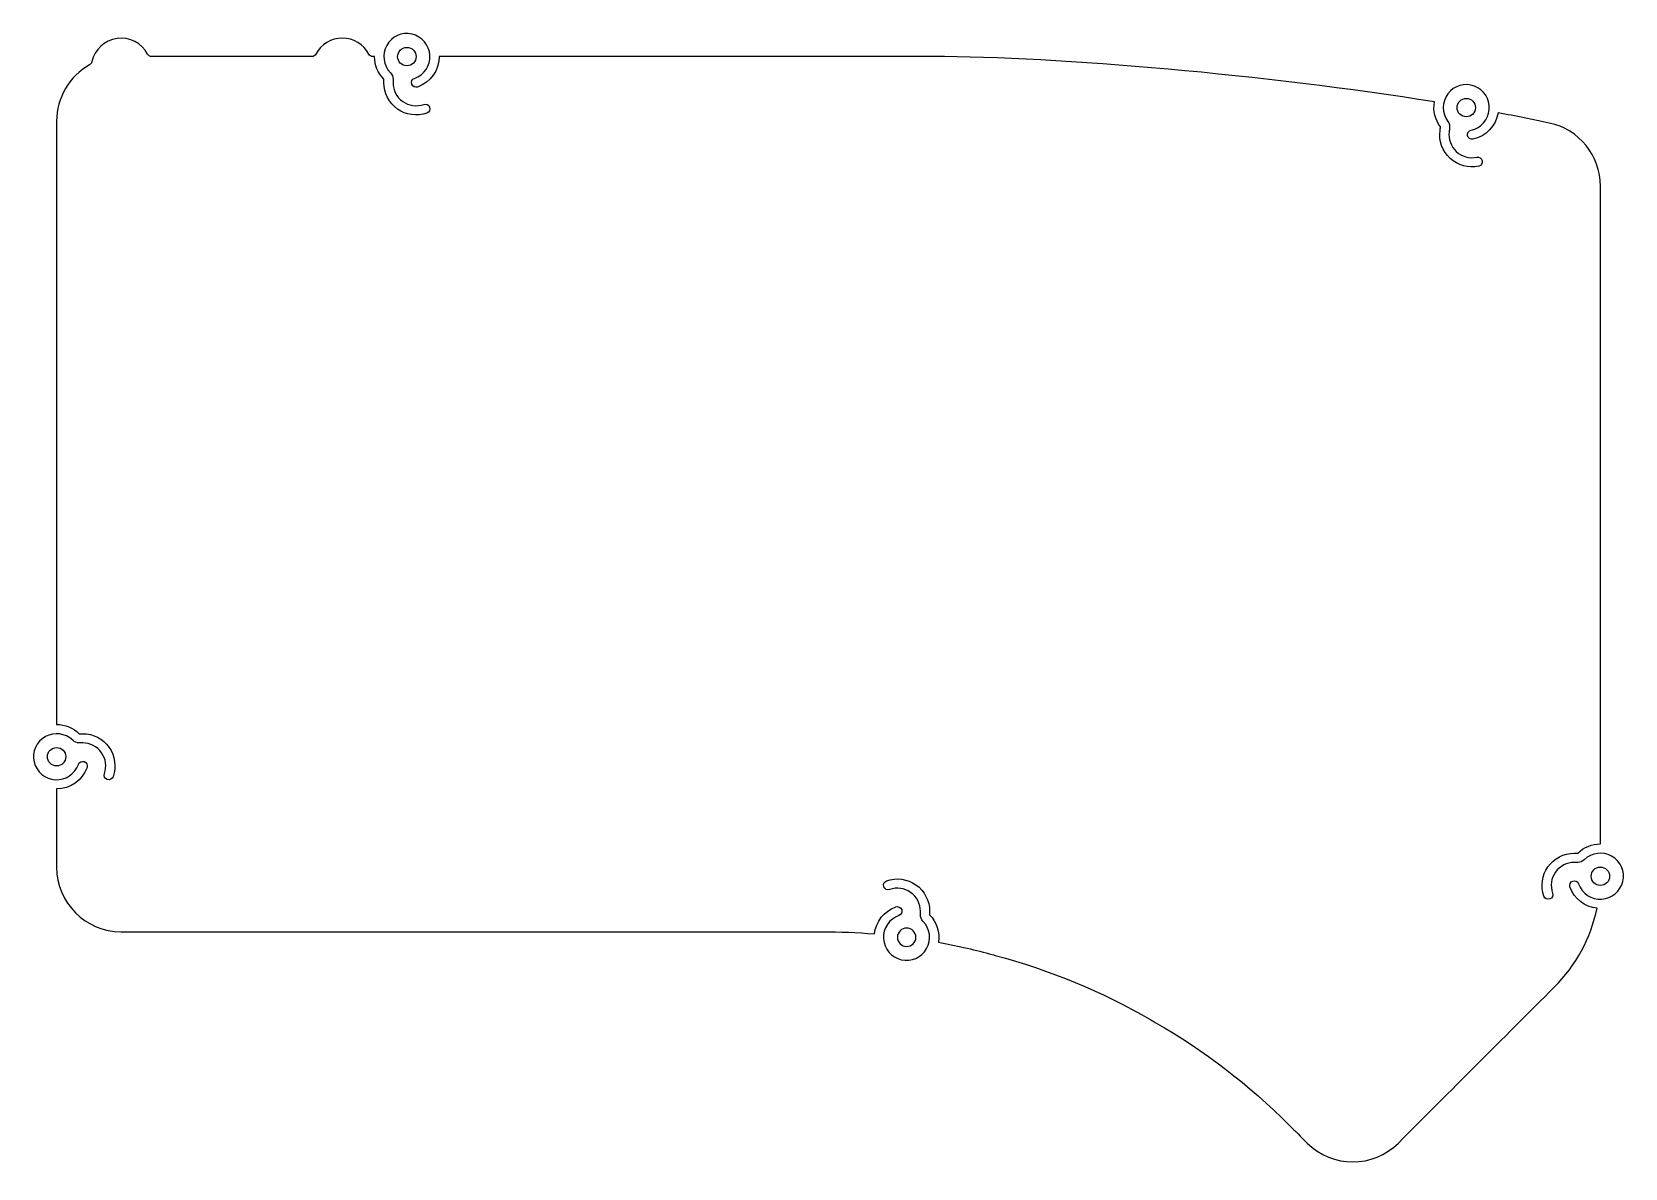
# Model space of a CAD drawing. Extents: x -179 to -6, y 13 to 137.
import ezdxf

# ---------------------------------------------------------------- set-up
doc = ezdxf.new("R2010")
doc.units = 0
doc.layers.add('PCB', color=1, linetype='Continuous')

msp = doc.modelspace()

# ---------------------------------------------------------------- linework, layer by layer
at = {"layer": 'PCB'}
for centre in [(-138, 134), (-23.05, 128.46), (-176, 58), (-8.5, 45.03)]:
    msp.add_circle(centre, 1, dxfattribs=at)
at = {"layer": 'PCB', "extrusion": (0, 0, -1)}
msp.add_circle((83.77, 38.4), 1, dxfattribs=at)
at = {"layer": 'PCB'}
msp.add_open_spline([(-136.17, 128.81), (-136.93, 128.54), (-137.78, 128.66), (-138.44, 129.13), (-139.11, 129.6), (-139.5, 130.36), (-139.5, 131.17), (-139.5, 131.3), (-139.5, 131.42), (-139.5, 131.55), (-139.5, 131.81), (-139.6, 132.06), (-139.79, 132.25), (-140.56, 133.04), (-140.72, 134.26), (-140.18, 135.22), (-139.64, 136.19), (-138.52, 136.69), (-137.44, 136.44), (-136.35, 136.18), (-135.57, 135.25), (-135.5, 134.14), (-135.44, 133.03), (-136.12, 132.01), (-137.17, 131.64), (-137.43, 131.55), (-137.56, 131.27), (-137.47, 131), (-137.38, 130.74), (-137.09, 130.61), (-136.83, 130.7), (-135.43, 131.19), (-134.5, 132.52), (-134.5, 134), (-116.67, 134), (-98.83, 134), (-81, 134), (-67.14, 134), (-44.77, 132), (-26.5, 129.08), (-26.67, 128.12), (-26.44, 127.14), (-25.85, 126.36), (-25.87, 126.23), (-25.88, 126.11), (-25.9, 125.98), (-26.05, 124.85), (-25.64, 123.73), (-24.81, 122.95), (-23.97, 122.18), (-22.82, 121.86), (-21.7, 122.1), (-21.43, 122.16), (-21.26, 122.42), (-21.32, 122.69), (-21.38, 122.96), (-21.64, 123.14), (-21.91, 123.08), (-22.71, 122.91), (-23.53, 123.14), (-24.13, 123.69), (-24.72, 124.24), (-25.01, 125.05), (-24.91, 125.85), (-24.89, 125.98), (-24.88, 126.1), (-24.86, 126.23), (-24.83, 126.48), (-24.89, 126.75), (-25.05, 126.96), (-25.72, 127.85), (-25.72, 129.07), (-25.05, 129.96), (-24.39, 130.85), (-23.22, 131.19), (-22.17, 130.8), (-21.13, 130.41), (-20.48, 129.38), (-20.56, 128.27), (-20.64, 127.16), (-21.45, 126.24), (-22.53, 126.01), (-22.8, 125.96), (-22.98, 125.69), (-22.92, 125.42), (-22.86, 125.15), (-22.6, 124.98), (-22.33, 125.03), (-20.91, 125.33), (-19.83, 126.47), (-19.6, 127.9), (-17.66, 127.54), (-15.81, 127.17), (-14.04, 126.79), (-10.81, 126.1), (-8.5, 123.25), (-8.5, 119.95), (-8.5, 96.14), (-8.5, 72.34), (-8.5, 48.53), (-9.42, 48.53), (-10.3, 48.18), (-10.95, 47.53), (-11.08, 47.53), (-11.2, 47.53), (-11.33, 47.53), (-12.46, 47.53), (-13.53, 46.98), (-14.19, 46.06), (-14.84, 45.13), (-15.01, 43.94), (-14.63, 42.87), (-14.54, 42.61), (-14.25, 42.47), (-13.99, 42.56), (-13.73, 42.66), (-13.59, 42.94), (-13.69, 43.2), (-13.96, 43.97), (-13.84, 44.82), (-13.37, 45.48), (-12.9, 46.14), (-12.14, 46.53), (-11.33, 46.53), (-11.2, 46.53), (-11.08, 46.53), (-10.95, 46.53), (-10.69, 46.53), (-10.44, 46.64), (-10.25, 46.82), (-9.46, 47.6), (-8.24, 47.76), (-7.28, 47.21), (-6.31, 46.67), (-5.81, 45.55), (-6.06, 44.47), (-6.32, 43.39), (-7.25, 42.6), (-8.36, 42.54), (-9.47, 42.48), (-10.49, 43.15), (-10.86, 44.2), (-10.95, 44.46), (-11.23, 44.6), (-11.5, 44.51), (-11.76, 44.41), (-11.89, 44.13), (-11.8, 43.87), (-11.35, 42.59), (-10.2, 41.69), (-8.86, 41.55), (-9.54, 38.32), (-11.14, 35.35), (-13.48, 33.01), (-19.13, 27.37), (-24.77, 21.72), (-30.42, 16.07), (-33.15, 13.34), (-37.59, 13.34), (-40.32, 16.07), (-40.98, 16.73), (-41.63, 17.39), (-42.29, 18.04), (-46.61, 22.37), (-51.49, 26.11), (-56.79, 29.17), (-56.95, 29.26), (-57.11, 29.36), (-57.28, 29.45), (-62.58, 32.51), (-68.25, 34.86), (-74.16, 36.44), (-74.37, 36.5), (-74.59, 36.56), (-74.8, 36.61), (-76.62, 37.1), (-78.47, 37.52), (-80.32, 37.86), (-80.15, 38.95), (-80.51, 40.06), (-81.28, 40.85), (-81.28, 40.98), (-81.28, 41.1), (-81.28, 41.23), (-81.28, 42.37), (-81.83, 43.43), (-82.76, 44.09), (-83.69, 44.74), (-84.88, 44.91), (-85.95, 44.53), (-86.21, 44.44), (-86.34, 44.15), (-86.25, 43.89), (-86.16, 43.63), (-85.87, 43.49), (-85.61, 43.59), (-84.85, 43.86), (-84, 43.74), (-83.34, 43.27), (-82.68, 42.8), (-82.28, 42.04), (-82.28, 41.23), (-82.28, 41.1), (-82.28, 40.98), (-82.28, 40.85), (-82.28, 40.59), (-82.18, 40.34), (-82, 40.15), (-81.22, 39.36), (-81.06, 38.15), (-81.6, 37.18), (-82.15, 36.21), (-83.26, 35.71), (-84.35, 35.97), (-85.43, 36.22), (-86.22, 37.15), (-86.28, 38.26), (-86.34, 39.37), (-85.66, 40.39), (-84.61, 40.76), (-84.35, 40.85), (-84.22, 41.14), (-84.31, 41.4), (-84.4, 41.66), (-84.69, 41.79), (-84.95, 41.7), (-86.22, 41.25), (-87.12, 40.11), (-87.26, 38.77), (-89.14, 38.92), (-91.03, 39), (-92.92, 39), (-93.7, 39), (-94.47, 39), (-95.25, 39), (-119.83, 39), (-144.42, 39), (-169, 39), (-172.86, 39), (-176, 42.14), (-176, 46), (-176, 48.83), (-176, 51.67), (-176, 54.5), (-174.52, 54.5), (-173.19, 55.43), (-172.7, 56.83), (-172.61, 57.09), (-172.74, 57.38), (-173, 57.47), (-173.27, 57.56), (-173.55, 57.43), (-173.64, 57.17), (-174.01, 56.12), (-175.03, 55.44), (-176.14, 55.5), (-177.25, 55.57), (-178.18, 56.35), (-178.44, 57.44), (-178.69, 58.52), (-178.19, 59.64), (-177.22, 60.18), (-176.26, 60.72), (-175.04, 60.56), (-174.25, 59.79), (-174.06, 59.6), (-173.81, 59.5), (-173.55, 59.5), (-173.42, 59.5), (-173.3, 59.5), (-173.17, 59.5), (-172.36, 59.5), (-171.6, 59.11), (-171.13, 58.44), (-170.66, 57.78), (-170.54, 56.93), (-170.81, 56.17), (-170.91, 55.91), (-170.77, 55.62), (-170.51, 55.53), (-170.25, 55.44), (-169.96, 55.57), (-169.87, 55.83), (-169.49, 56.9), (-169.66, 58.09), (-170.31, 59.02), (-170.97, 59.95), (-172.04, 60.5), (-173.17, 60.5), (-173.3, 60.5), (-173.42, 60.5), (-173.55, 60.5), (-174.2, 61.14), (-175.08, 61.5), (-176, 61.5), (-176, 83.33), (-176, 105.17), (-176, 127), (-176, 129.53), (-174.63, 131.87), (-172.42, 133.11), (-172.3, 133.18), (-172.21, 133.3), (-172.18, 133.44), (-171.89, 134.77), (-170.79, 135.78), (-169.44, 135.97), (-168.09, 136.16), (-166.76, 135.47), (-166.13, 134.27), (-166.04, 134.1), (-165.87, 134), (-165.68, 134), (-159.89, 134), (-154.11, 134), (-148.32, 134), (-148.13, 134), (-147.96, 134.1), (-147.87, 134.27), (-147.31, 135.33), (-146.21, 136), (-145, 136), (-143.79, 136), (-142.69, 135.33), (-142.13, 134.27), (-142.04, 134.1), (-141.87, 134), (-141.68, 134), (-141.62, 134), (-141.56, 134), (-141.5, 134), (-141.5, 133.08), (-141.14, 132.2), (-140.5, 131.55), (-140.5, 131.42), (-140.5, 131.3), (-140.5, 131.17), (-140.5, 130.04), (-139.95, 128.97), (-139.02, 128.31), (-138.09, 127.66), (-136.9, 127.49), (-135.83, 127.87), (-135.57, 127.96), (-135.44, 128.25), (-135.53, 128.51), (-135.62, 128.77), (-135.91, 128.91), (-136.17, 128.81)], degree=3, knots=[0, 0, 0, 0, 1, 1, 1, 2, 2, 2, 2.378933, 2.378933, 2.378933, 3.378933, 3.378933, 3.378933, 4.378933, 4.378933, 4.378933, 5.378933, 5.378933, 5.378933, 6.378933, 6.378933, 6.378933, 7.378933, 7.378933, 7.378933, 8.378933, 8.378933, 8.378933, 9.378933, 9.378933, 9.378933, 10.378933, 10.378933, 10.378933, 63.878933, 63.878933, 63.878933, 64.608362, 64.608362, 64.608362, 65.608362, 65.608362, 65.608362, 65.987305, 65.987305, 65.987305, 66.987305, 66.987305, 66.987305, 67.987305, 67.987305, 67.987305, 68.987305, 68.987305, 68.987305, 69.987305, 69.987305, 69.987305, 70.987305, 70.987305, 70.987305, 71.987305, 71.987305, 71.987305, 72.366238, 72.366238, 72.366238, 73.366238, 73.366238, 73.366238, 74.366238, 74.366238, 74.366238, 75.366238, 75.366238, 75.366238, 76.366238, 76.366238, 76.366238, 77.366238, 77.366238, 77.366238, 78.366238, 78.366238, 78.366238, 79.366238, 79.366238, 79.366238, 80.366238, 80.366238, 80.366238, 80.449252, 80.449252, 80.449252, 81.449252, 81.449252, 81.449252, 153.710997, 153.710997, 153.710997, 154.710997, 154.710997, 154.710997, 155.08994, 155.08994, 155.08994, 156.08994, 156.08994, 156.08994, 157.08994, 157.08994, 157.08994, 158.08994, 158.08994, 158.08994, 159.08994, 159.08994, 159.08994, 160.08994, 160.08994, 160.08994, 161.08994, 161.08994, 161.08994, 161.468873, 161.468873, 161.468873, 162.468873, 162.468873, 162.468873, 163.468873, 163.468873, 163.468873, 164.468873, 164.468873, 164.468873, 165.468873, 165.468873, 165.468873, 166.468873, 166.468873, 166.468873, 167.468873, 167.468873, 167.468873, 168.468873, 168.468873, 168.468873, 169.468873, 169.468873, 169.468873, 170.468873, 170.468873, 170.468873, 194.427242, 194.427242, 194.427242, 195.427242, 195.427242, 195.427242, 198.211567, 198.211567, 198.211567, 199.211567, 199.211567, 199.211567, 199.780218, 199.780218, 199.780218, 200.780218, 200.780218, 200.780218, 201.438901, 201.438901, 201.438901, 202.438901, 202.438901, 202.438901, 203.438901, 203.438901, 203.438901, 203.817843, 203.817843, 203.817843, 204.817843, 204.817843, 204.817843, 205.817843, 205.817843, 205.817843, 206.817843, 206.817843, 206.817843, 207.817843, 207.817843, 207.817843, 208.817843, 208.817843, 208.817843, 209.817843, 209.817843, 209.817843, 210.196776, 210.196776, 210.196776, 211.196776, 211.196776, 211.196776, 212.196776, 212.196776, 212.196776, 213.196776, 213.196776, 213.196776, 214.196776, 214.196776, 214.196776, 215.196776, 215.196776, 215.196776, 216.196776, 216.196776, 216.196776, 217.196776, 217.196776, 217.196776, 218.196776, 218.196776, 218.196776, 219.196776, 219.196776, 219.196776, 221.547052, 221.547052, 221.547052, 295.297052, 295.297052, 295.297052, 296.297052, 296.297052, 296.297052, 304.797052, 304.797052, 304.797052, 305.797052, 305.797052, 305.797052, 306.797052, 306.797052, 306.797052, 307.797052, 307.797052, 307.797052, 308.797052, 308.797052, 308.797052, 309.797052, 309.797052, 309.797052, 310.797052, 310.797052, 310.797052, 311.797052, 311.797052, 311.797052, 312.797052, 312.797052, 312.797052, 313.175985, 313.175985, 313.175985, 314.175985, 314.175985, 314.175985, 315.175985, 315.175985, 315.175985, 316.175985, 316.175985, 316.175985, 317.175985, 317.175985, 317.175985, 318.175985, 318.175985, 318.175985, 319.175985, 319.175985, 319.175985, 319.554927, 319.554927, 319.554927, 320.554927, 320.554927, 320.554927, 386.054927, 386.054927, 386.054927, 387.054927, 387.054927, 387.054927, 388.054927, 388.054927, 388.054927, 389.054927, 389.054927, 389.054927, 390.054927, 390.054927, 390.054927, 391.054927, 391.054927, 391.054927, 408.421678, 408.421678, 408.421678, 409.421678, 409.421678, 409.421678, 410.421678, 410.421678, 410.421678, 411.421678, 411.421678, 411.421678, 412.421678, 412.421678, 412.421678, 412.605053, 412.605053, 412.605053, 413.605053, 413.605053, 413.605053, 413.983995, 413.983995, 413.983995, 414.983995, 414.983995, 414.983995, 415.983995, 415.983995, 415.983995, 416.983995, 416.983995, 416.983995, 417.983995, 417.983995, 417.983995, 417.983995], dxfattribs=at)

doc.saveas('drawing.dxf')
